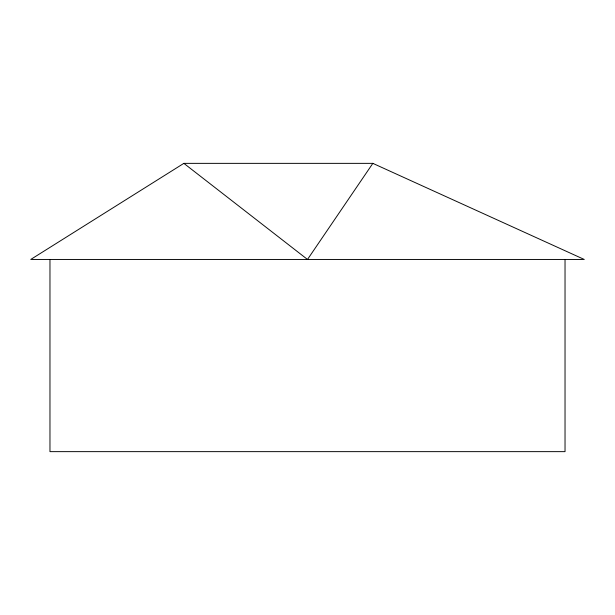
<?xml version="1.0" encoding="UTF-8"?>
<svg xmlns="http://www.w3.org/2000/svg" width="615" height="615" viewBox="0 0 615 615"><rect width="100%" height="100%" fill="white"/><g stroke="black" fill="none" stroke-linecap="round" stroke-linejoin="round"><path stroke-width="0.92" d="M372.844 163.359L307.5 259.453L183.862 163.359L30.75 259.453L584.25 259.453L372.844 163.359L183.862 163.359M565.031 259.453L565.031 451.641L49.969 451.641L49.969 259.453"/></g></svg>
